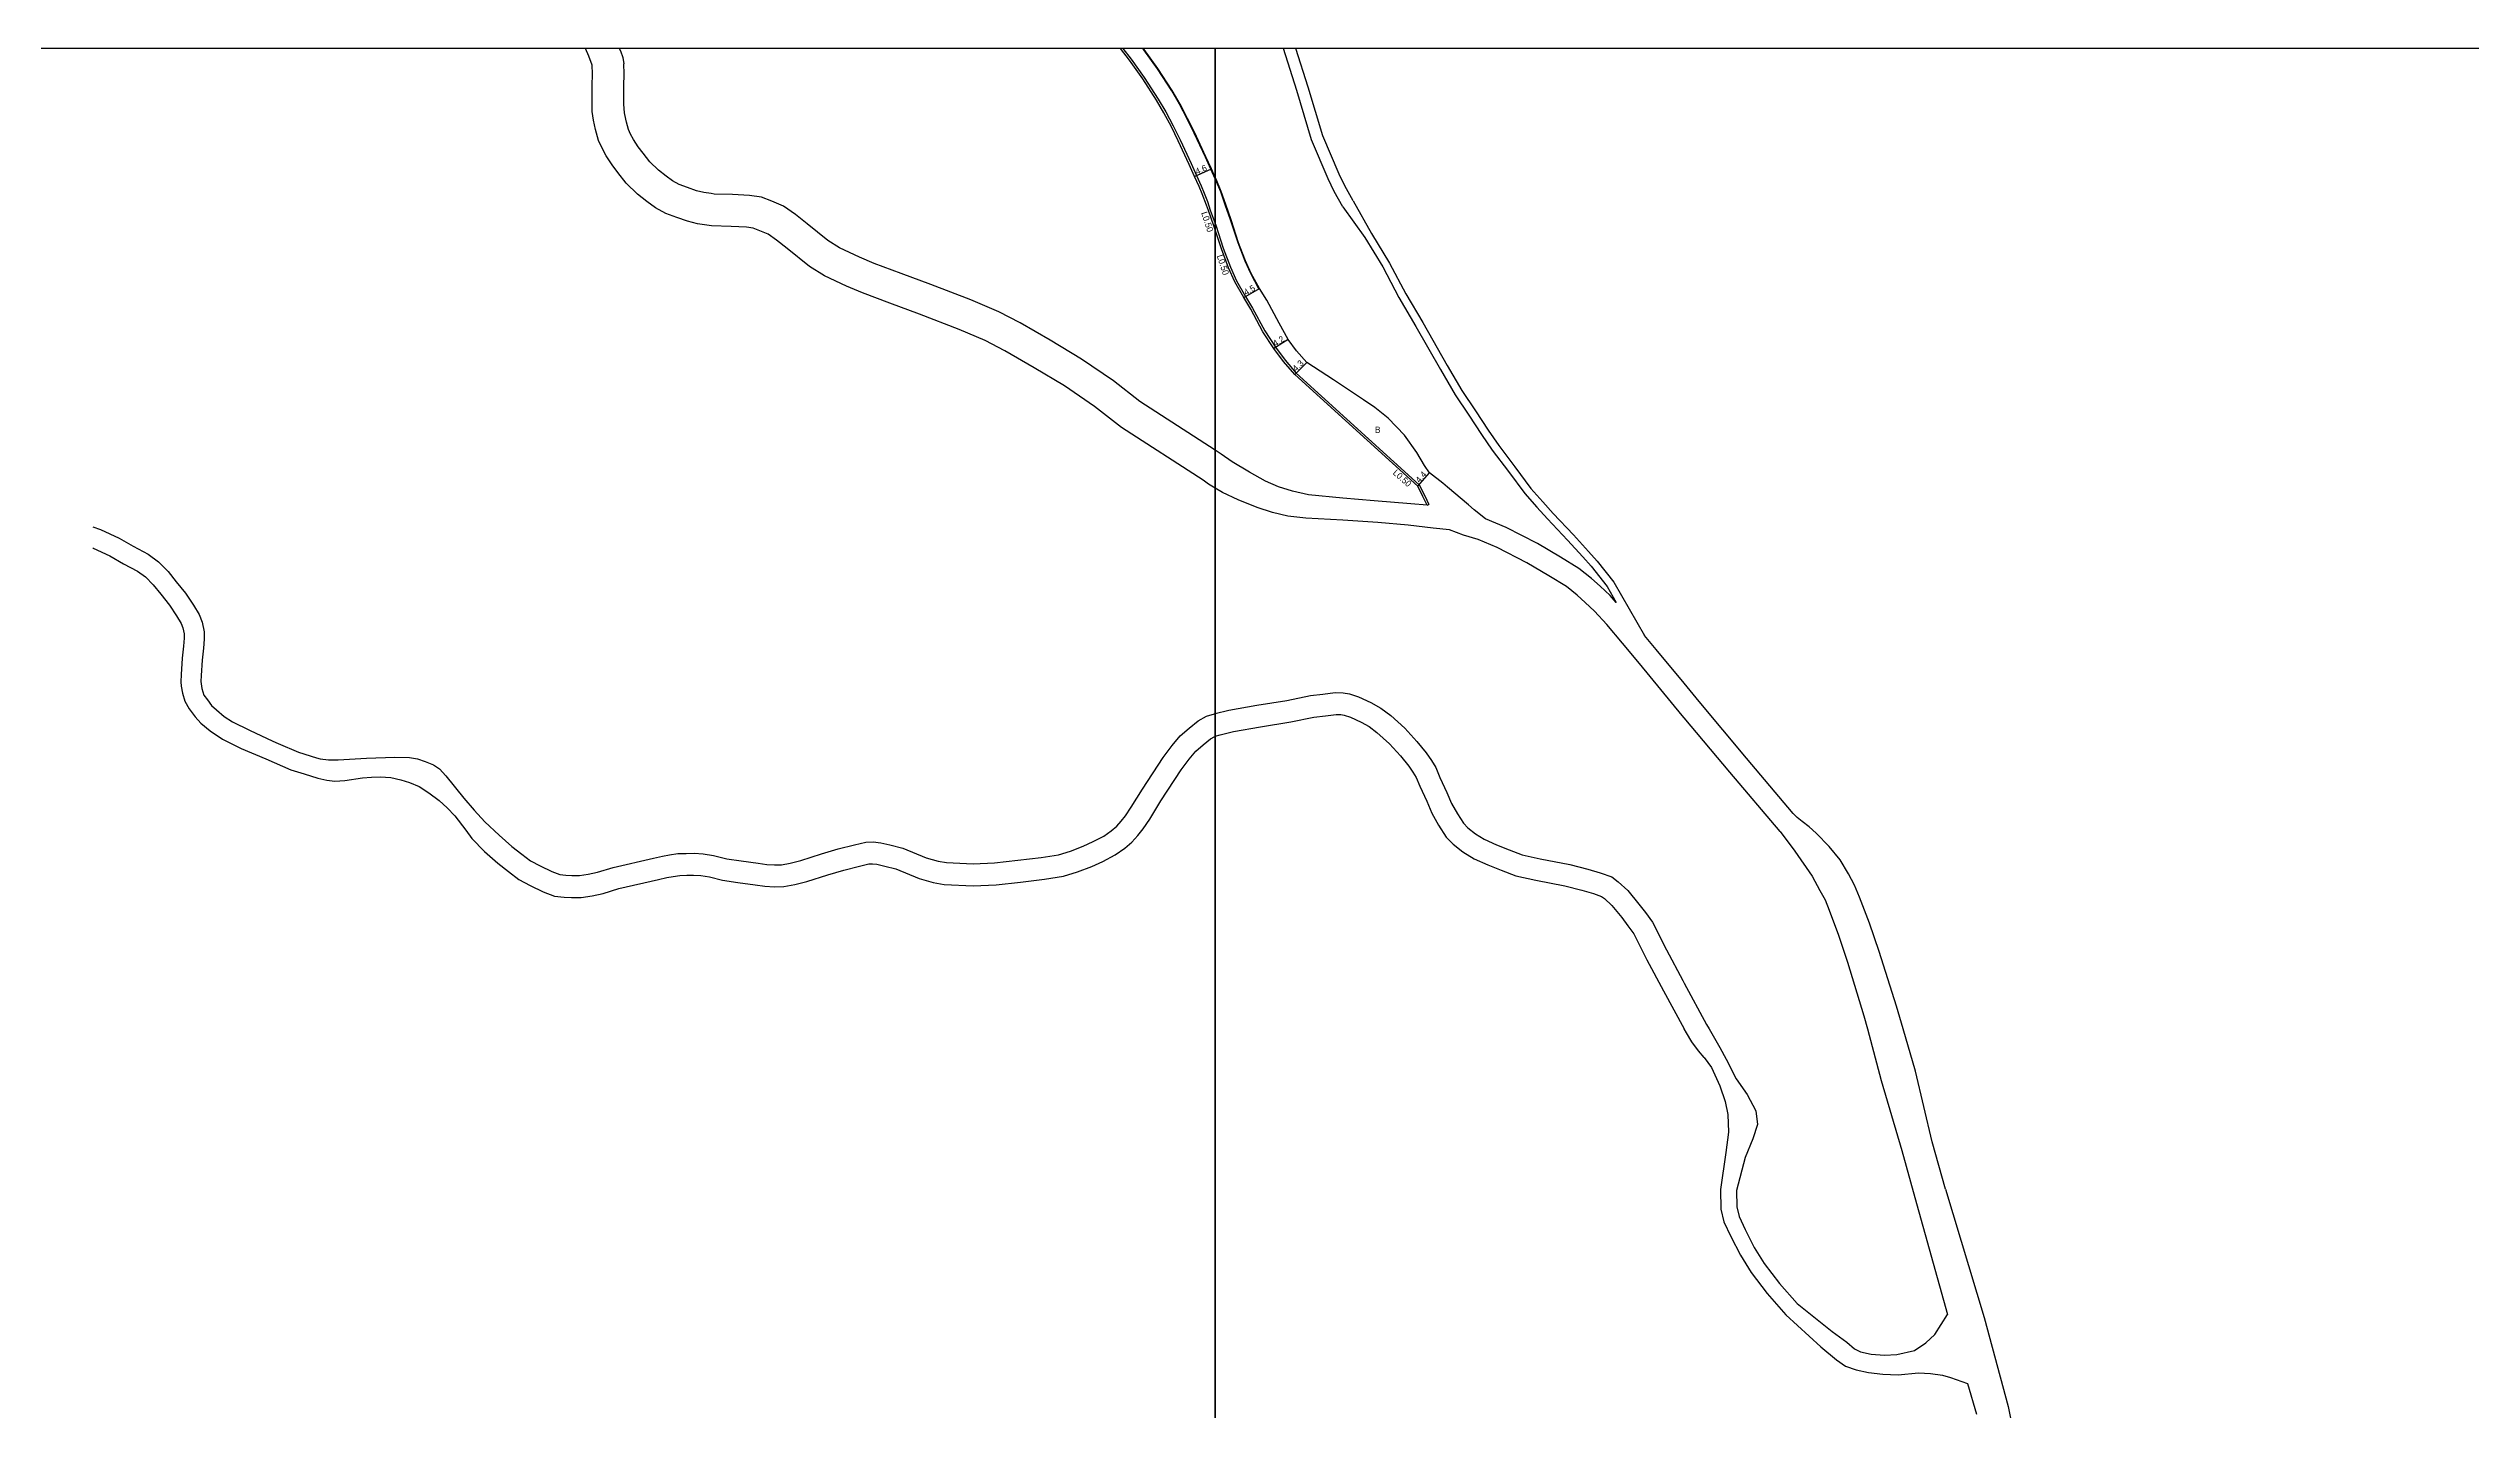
# Model space of a CAD drawing. Header units: metres. Extents: x -28000 to -24000, y -105000 to -102000.
# Drawn here: x -27493 to -26884, y -102342 to -102000 of the extents above; entities that cross this region are included whole.
import ezdxf

# ---------------------------------------------------------------- set-up
doc = ezdxf.new("R2010")
doc.units = ezdxf.units.M
doc.header["$LTSCALE"] = 2.5
for name, color, linetype in [('側溝・桝', 7, 'Continuous'), ('図郭', 7, 'Continuous'), ('幅員', 7, 'Continuous'), ('歩道・分離帯・安全施設', 7, 'Continuous'), ('舗装', 7, 'Continuous'), ('道路', 7, 'Continuous')]:
    doc.layers.add(name, color=color, linetype=linetype)
doc.styles.get("Standard").update_dxf_attribs({"font": ''})
doc.styles.get('Standard').set_extended_font_data('@MS PGothic')

msp = doc.modelspace()

# ---------------------------------------------------------------- linework, layer by layer
at = {"layer": '側溝・桝'}
for points in [[(-27223.18, -102000), (-27221.11, -102002.68), (-27217.81, -102007.34), (-27214.29, -102012.73), (-27212.43, -102015.95), (-27210.57, -102019.49), (-27208.82, -102023.01), (-27206.05, -102028.95), (-27204.71, -102031.95), (-27203.55, -102034.54), (-27202.76, -102036.38), (-27201.95, -102038.48), (-27201.22, -102040.62), (-27200, -102044.02)], [(-27200, -102044.02), (-27199.86, -102044.41), (-27197.97, -102050.21), (-27196.15, -102055), (-27194.6, -102058.42), (-27192.34, -102062.34), (-27190.62, -102065.31), (-27187.55, -102070.99), (-27184.82, -102075.12), (-27182.43, -102078.36), (-27179.66, -102081.6), (-27148.69, -102109.72), (-27147.34, -102112.44), (-27146.29, -102114.62)], [(-27146.74, -102114.84), (-27146.29, -102114.62)]]:
    msp.add_lwpolyline(points, dxfattribs=at)
at = {"layer": '図郭'}
for points in [[(-28000, -102600), (-27200, -102600), (-27200, -102000), (-28000, -102000)], [(-27200, -102600), (-26400, -102600), (-26400, -102000), (-27200, -102000)]]:
    msp.add_lwpolyline(points, close=True, dxfattribs=at)
at = {"layer": '幅員'}
for points in [[(-27205.16, -102032.16), (-27200.96, -102030.28)], [(-27192.77, -102062.59), (-27188.87, -102060.34)], [(-27181.69, -102073.14), (-27185.23, -102075.4)], [(-27176.94, -102078.94), (-27180.02, -102081.95)], [(-27149.09, -102110.02), (-27146.17, -102106.73)]]:
    msp.add_lwpolyline(points, dxfattribs=at)
at = {"layer": '歩道・分離帯・安全施設'}
for points in [[(-27200, -102032.8), (-27201.1, -102030.34), (-27202.46, -102027.3), (-27205.27, -102021.3), (-27207.06, -102017.69), (-27208.97, -102014.04), (-27210.93, -102010.66), (-27214.54, -102005.12), (-27217.93, -102000.33), (-27218.17, -102000)], [(-27189, -102060.41), (-27191.08, -102056.61), (-27192.5, -102053.48), (-27194.24, -102048.89), (-27196.12, -102043.13), (-27197.49, -102039.31), (-27198.6, -102036.05), (-27199.93, -102032.96), (-27200, -102032.8)]]:
    msp.add_lwpolyline(points, dxfattribs=at)
at = {"layer": '道路'}
for points in [[(-27356.61, -102004.22), (-27357.45, -102001.92), (-27358.26, -102000)], [(-27200, -102110.54), (-27201.66, -102109.54), (-27202.99, -102108.58), (-27223.53, -102095.29), (-27230.32, -102090.02), (-27237.89, -102084.83), (-27245.54, -102080.26), (-27252.89, -102076.01), (-27257.81, -102073.44), (-27264.39, -102070.62), (-27274.33, -102066.81), (-27281.77, -102064.06), (-27288.66, -102061.47), (-27292.67, -102059.76), (-27298.22, -102057.18), (-27301.97, -102054.86), (-27307.58, -102050.32), (-27310.23, -102048.16), (-27312.34, -102046.73), (-27314.45, -102045.84), (-27316.1, -102045.19), (-27317.83, -102044.93), (-27321.68, -102044.74), (-27326.63, -102044.6), (-27327.81, -102044.43), (-27330.16, -102044.09), (-27332.67, -102043.43), (-27335.33, -102042.54), (-27338.09, -102041.5), (-27340.66, -102040.09), (-27342.87, -102038.51), (-27345.18, -102036.65), (-27348.04, -102033.89), (-27350.18, -102031.2), (-27351.58, -102029.29), (-27353.08, -102027), (-27354.12, -102025.1), (-27354.98, -102023.14), (-27355.79, -102020.41), (-27356.26, -102018.01), (-27356.63, -102015.84), (-27356.61, -102009.39), (-27356.52, -102006.39), (-27356.61, -102004.22)], [(-27349.8, -102000), (-27349.48, -102000.62), (-27348.89, -102002.29), (-27348.62, -102003.9)], [(-27200, -102100.98), (-27218.9, -102088.76), (-27225.6, -102083.56), (-27233.57, -102078.09), (-27241.49, -102073.37), (-27249.03, -102069), (-27254.38, -102066.21), (-27261.38, -102063.21), (-27271.51, -102059.33), (-27278.97, -102056.56), (-27285.69, -102054.04), (-27289.42, -102052.45), (-27294.42, -102050.13), (-27297.33, -102048.32), (-27302.54, -102044.1), (-27305.45, -102041.74), (-27308.5, -102039.66), (-27311.44, -102038.43), (-27314.02, -102037.41), (-27317.03, -102036.96), (-27321.36, -102036.74), (-27325.94, -102036.62), (-27326.66, -102036.51), (-27328.57, -102036.24), (-27330.38, -102035.76), (-27332.65, -102035), (-27334.74, -102034.22), (-27336.39, -102033.31), (-27338.03, -102032.13), (-27339.89, -102030.64), (-27342.11, -102028.5), (-27343.82, -102026.35), (-27345, -102024.73), (-27346.21, -102022.88), (-27346.94, -102021.55), (-27347.46, -102020.38), (-27348.01, -102018.5), (-27348.39, -102016.57), (-27348.46, -102016.18), (-27348.62, -102014.01), (-27348.61, -102009.52), (-27348.52, -102006.35), (-27348.62, -102003.9)], [(-27200, -102045.59), (-27200.33, -102044.57), (-27201.69, -102040.78), (-27202.16, -102039.39), (-27203.23, -102036.54), (-27204.01, -102034.74), (-27205.16, -102032.16), (-27206.5, -102029.15), (-27209.27, -102023.23), (-27211.02, -102019.72), (-27212.87, -102016.19), (-27214.72, -102012.99), (-27218.22, -102007.62), (-27221.51, -102002.98), (-27223.81, -102000)], [(-27200, -102032.43), (-27200.96, -102030.28), (-27202.32, -102027.24), (-27205.13, -102021.23), (-27206.92, -102017.62), (-27208.84, -102013.97), (-27210.8, -102010.59), (-27214.42, -102005.03), (-27217.81, -102000.24), (-27217.98, -102000)], [(-27167.9, -102039.8), (-27170.07, -102035.96), (-27171.6, -102032.8), (-27175.76, -102022.95), (-27179.51, -102010.58), (-27182.85, -102000)], [(-27165.29, -102038.33), (-27167.41, -102034.57), (-27168.87, -102031.57), (-27172.93, -102021.93), (-27176.65, -102009.7), (-27179.71, -102000)], [(-27141.62, -102110.3), (-27142.78, -102109.32), (-27146.17, -102106.73), (-27147.36, -102104.83), (-27149.33, -102101.62), (-27152.42, -102097.23), (-27156.5, -102092.95), (-27159.89, -102090.25), (-27162.75, -102088.37), (-27170.28, -102083.32), (-27176.94, -102078.94), (-27179.56, -102076.01), (-27181.69, -102073.14), (-27183.94, -102069.05), (-27187.04, -102063.31), (-27188.87, -102060.34), (-27190.95, -102056.55), (-27192.36, -102053.42), (-27194.1, -102048.84), (-27195.98, -102043.08), (-27197.35, -102039.26), (-27198.46, -102035.99), (-27199.79, -102032.9), (-27200, -102032.43)], [(-27167.9, -102039.8), (-27162.39, -102047.55), (-27157.89, -102054.94), (-27153.8, -102062.65), (-27149.54, -102069.88), (-27143.4, -102080.7), (-27139.66, -102087.08), (-27136.21, -102092.21), (-27133.03, -102097.06), (-27130.34, -102100.98), (-27126.24, -102106.39), (-27122.18, -102111.89), (-27119.17, -102115.32), (-27116.47, -102118.27), (-27111.4, -102123.61), (-27107.62, -102127.81), (-27105.49, -102130.2), (-27101.45, -102135.3), (-27099.17, -102139.27)], [(-27165.29, -102038.33), (-27160.67, -102046.53), (-27156.15, -102053.95), (-27152.05, -102061.67), (-27147.81, -102068.88), (-27141.66, -102079.7), (-27137.97, -102086.02), (-27134.54, -102091.11), (-27131.37, -102095.95), (-27128.72, -102099.81), (-27124.64, -102105.2), (-27120.62, -102110.63), (-27117.68, -102113.99), (-27115.01, -102116.91), (-27109.94, -102122.25), (-27106.13, -102126.48), (-27103.96, -102128.91), (-27099.79, -102134.17), (-27092.08, -102147.61)], [(-27146.74, -102114.84), (-27147.79, -102112.66), (-27149.09, -102110.02), (-27180.02, -102081.95), (-27182.82, -102078.67), (-27185.23, -102075.4), (-27187.98, -102071.25), (-27191.06, -102065.55), (-27192.77, -102062.59), (-27195.04, -102058.65), (-27196.61, -102055.19), (-27198.44, -102050.38), (-27200, -102045.59)], [(-27146.74, -102114.84), (-27150.85, -102114.52), (-27160.01, -102113.75), (-27167.9, -102113.05), (-27176.51, -102112.23), (-27180.56, -102111.35), (-27184.05, -102110.2), (-27187.37, -102108.83), (-27191.4, -102106.56), (-27195.72, -102103.96), (-27198.47, -102101.98), (-27200, -102100.98)], [(-27082.13, -102168.26), (-27082.6, -102167.71), (-27093.38, -102154.61), (-27097.65, -102149.53), (-27101.53, -102144.85), (-27104.64, -102141.44), (-27106.97, -102139.29), (-27109, -102137.46), (-27111.73, -102135.3), (-27116.1, -102132.58), (-27121.65, -102129.29), (-27129.15, -102125.44), (-27133.93, -102123.42), (-27137.61, -102122.36), (-27141.06, -102121.06), (-27145.22, -102120.62), (-27151.5, -102119.84), (-27159.12, -102119.21), (-27167.92, -102118.64), (-27177.22, -102118.06), (-27181.7, -102117.62), (-27185.62, -102116.71), (-27189.46, -102115.41), (-27194.24, -102113.47), (-27198.19, -102111.64), (-27200, -102110.54)], [(-27136.33, -102114.73), (-27141.62, -102110.3)], [(-27099.17, -102139.27), (-27100.74, -102137.55), (-27103.27, -102135.22), (-27105.45, -102133.25), (-27108.56, -102130.79), (-27113.24, -102127.88), (-27118.99, -102124.48), (-27126.82, -102120.45), (-27132.09, -102118.23), (-27134.9, -102116.03), (-27136.33, -102114.73)], [(-27482.11, -102120.31), (-27480.17, -102120.94), (-27475.48, -102123.16), (-27471.99, -102125.17), (-27468.2, -102127.15), (-27465.62, -102129.05), (-27463.21, -102131.5), (-27461.13, -102134.07), (-27458.83, -102136.99), (-27456.83, -102139.93), (-27455.4, -102142.32), (-27454.63, -102144.24), (-27454.13, -102146.66), (-27454.14, -102148.51), (-27454.33, -102150.74), (-27454.63, -102153.76), (-27454.92, -102157.67), (-27454.96, -102159.18), (-27454.92, -102159.74), (-27454.7, -102160.92), (-27454.18, -102162.61), (-27453.32, -102163.78), (-27452.25, -102165.16), (-27451.05, -102166.32), (-27449.07, -102167.98), (-27447.01, -102169.3), (-27442.76, -102171.43), (-27436.88, -102174.19), (-27435.55, -102174.72), (-27430.44, -102176.91), (-27425.92, -102178.34), (-27424.96, -102178.57), (-27422.9, -102178.86), (-27420.44, -102178.87), (-27413.34, -102178.44), (-27406.2, -102178.18), (-27402.53, -102178.27), (-27400.47, -102178.63), (-27398.58, -102179.28), (-27396.45, -102180.1), (-27395, -102181.11), (-27393.35, -102182.85), (-27388.82, -102188.49)], [(-27482.11, -102125.58), (-27482.03, -102125.61), (-27477.81, -102127.6), (-27474.4, -102129.57), (-27470.86, -102131.42), (-27468.91, -102132.85), (-27466.96, -102134.84), (-27465.05, -102137.2), (-27462.88, -102139.95), (-27461.06, -102142.63), (-27459.91, -102144.55), (-27459.46, -102145.69), (-27459.15, -102147.16), (-27459.16, -102148.29), (-27459.33, -102150.28), (-27459.62, -102153.26), (-27459.93, -102157.43), (-27459.97, -102159.27), (-27459.91, -102160.37), (-27459.57, -102162.13), (-27458.97, -102164.08), (-27457.89, -102166.03), (-27457.67, -102166.36), (-27456.36, -102168.08), (-27454.94, -102169.62), (-27452.6, -102171.56), (-27449.53, -102173.62), (-27444.86, -102175.98), (-27438.59, -102178.61), (-27432.33, -102181.37), (-27428.96, -102182.4), (-27425.54, -102183.49), (-27423.26, -102184.01), (-27421.27, -102184.25), (-27418.81, -102184.02), (-27414.31, -102183.41), (-27412.08, -102183.18), (-27409.86, -102183.13), (-27407.23, -102183.31), (-27404.73, -102183.89), (-27402.5, -102184.58), (-27400.11, -102185.55), (-27397.66, -102187.15), (-27395.04, -102189.1), (-27393.05, -102190.93), (-27391.12, -102192.93), (-27388.39, -102196.53), (-27386.85, -102198.65), (-27383.69, -102201.89), (-27380.28, -102204.84), (-27377.65, -102206.94), (-27375.07, -102208.92), (-27372.18, -102210.44), (-27368.91, -102212.03), (-27366.04, -102213.1), (-27363.63, -102213.37), (-27361.78, -102213.45), (-27359.37, -102213.45), (-27356.62, -102213.03), (-27353.84, -102212.44), (-27349.92, -102211.24), (-27339.91, -102208.96), (-27337.8, -102208.44), (-27336.25, -102208.19), (-27334.56, -102207.91), (-27332.83, -102207.87), (-27331.11, -102207.82), (-27329.32, -102207.96), (-27327.14, -102208.3), (-27323.85, -102209.1), (-27319.97, -102209.73), (-27315.62, -102210.32), (-27313.19, -102210.64), (-27310.81, -102210.78), (-27308.44, -102210.71), (-27305.69, -102210.21), (-27302.61, -102209.45), (-27297.36, -102207.77), (-27293.3, -102206.57), (-27289.39, -102205.59), (-27287.04, -102205.04), (-27286.14, -102204.98), (-27285.01, -102205.12), (-27283.04, -102205.56), (-27280.25, -102206.3), (-27274.44, -102208.69), (-27270.88, -102209.72), (-27268.12, -102210.18), (-27260.82, -102210.51), (-27255.05, -102210.25), (-27248.97, -102209.58), (-27242.94, -102208.89), (-27238.1, -102208.08), (-27234.61, -102207.01), (-27231.03, -102205.64), (-27228.23, -102204.38), (-27225.11, -102202.76), (-27222.75, -102201.05), (-27220.94, -102199.55), (-27219.42, -102197.88), (-27218.06, -102196.18), (-27216.45, -102193.74), (-27213.63, -102189.17), (-27208.55, -102181.4), (-27206.52, -102178.65), (-27204.85, -102176.66), (-27203.03, -102175.09), (-27201.15, -102173.59), (-27200.06, -102172.96), (-27200, -102172.94)], [(-27082.13, -102159.62), (-27089.15, -102151.1), (-27092.08, -102147.61)], [(-27200, -102167.24), (-27196.56, -102166.38), (-27189.54, -102165.14), (-27182, -102163.9), (-27176.07, -102162.72), (-27172.93, -102162.33), (-27169.85, -102161.93), (-27167.85, -102162), (-27166.2, -102162.29), (-27163.98, -102163.03), (-27160.85, -102164.47), (-27158.34, -102165.84), (-27155.83, -102167.73), (-27152.31, -102170.93), (-27149.29, -102174.25), (-27146.96, -102177.1), (-27145.65, -102178.99), (-27144.57, -102180.82), (-27143.5, -102183.27), (-27141.8, -102187.04), (-27140.6, -102189.84), (-27139.13, -102192.41), (-27137.6, -102194.81), (-27136.46, -102195.95), (-27134.58, -102197.5), (-27132.36, -102198.81), (-27129.28, -102200.19), (-27126.09, -102201.51), (-27122.84, -102202.71), (-27118.28, -102203.75), (-27110.87, -102205.14), (-27106.31, -102206.35), (-27103.23, -102207.27), (-27100.33, -102208.3), (-27098.68, -102209.5), (-27096.29, -102211.74), (-27093.5, -102215.11), (-27091.85, -102217.28), (-27090.09, -102219.68), (-27086.57, -102226.59), (-27082.49, -102234.35), (-27082.13, -102235.01)], [(-27027.09, -102246.52), (-27028.76, -102240.83), (-27033.08, -102227.02), (-27035.55, -102219.94), (-27038.03, -102213.4), (-27039.3, -102210.39), (-27040.84, -102207.48), (-27042.89, -102204.03), (-27045.66, -102200.64), (-27048.96, -102197.28), (-27050.73, -102195.71), (-27052.46, -102194.33), (-27053.75, -102193.32), (-27054.71, -102192.39), (-27066.46, -102178.42), (-27078.37, -102164.19), (-27082.13, -102159.62)], [(-27388.82, -102188.49), (-27386.26, -102191.52), (-27383.59, -102194.43), (-27380.01, -102197.81), (-27376.76, -102200.61), (-27374.26, -102202.61), (-27372.1, -102204.27), (-27369.7, -102205.53), (-27366.74, -102206.96), (-27364.75, -102207.71), (-27363.21, -102207.89), (-27361.67, -102207.95), (-27359.79, -102207.95), (-27357.62, -102207.61), (-27355.22, -102207.11), (-27351.34, -102205.92), (-27341.18, -102203.6), (-27338.9, -102203.04), (-27337.13, -102202.76), (-27335.08, -102202.42), (-27332.96, -102202.37), (-27330.97, -102202.32), (-27328.69, -102202.49), (-27326.06, -102202.9), (-27322.76, -102203.71), (-27319.17, -102204.29), (-27314.89, -102204.87), (-27312.67, -102205.16), (-27310.73, -102205.28), (-27309.02, -102205.22), (-27306.85, -102204.83), (-27304.11, -102204.15), (-27298.97, -102202.51), (-27294.75, -102201.27), (-27290.69, -102200.25), (-27287.84, -102199.57), (-27285.96, -102199.46), (-27284.08, -102199.7), (-27281.74, -102200.21), (-27278.49, -102201.08), (-27272.62, -102203.49), (-27269.66, -102204.35), (-27267.55, -102204.7), (-27260.82, -102205), (-27255.47, -102204.76), (-27249.58, -102204.12), (-27243.71, -102203.45), (-27239.37, -102202.71), (-27236.4, -102201.81), (-27233.15, -102200.56), (-27230.63, -102199.43), (-27228.01, -102198.07), (-27226.12, -102196.7), (-27224.75, -102195.56), (-27223.6, -102194.31), (-27222.52, -102192.95), (-27221.09, -102190.78), (-27218.28, -102186.23), (-27213.07, -102178.26), (-27210.84, -102175.24), (-27208.78, -102172.79), (-27206.55, -102170.86), (-27204.26, -102169.04), (-27202.21, -102167.84), (-27200.15, -102167.28), (-27200, -102167.24)], [(-27200, -102172.94), (-27198.75, -102172.6), (-27195.4, -102171.76), (-27188.61, -102170.56), (-27181.02, -102169.31), (-27175.19, -102168.15), (-27172.24, -102167.78), (-27169.59, -102167.45), (-27168.42, -102167.48), (-27167.56, -102167.63), (-27166, -102168.15), (-27163.31, -102169.38), (-27161.33, -102170.47), (-27159.35, -102171.97), (-27156.2, -102174.83), (-27153.46, -102177.84), (-27151.36, -102180.42), (-27150.29, -102181.96), (-27149.48, -102183.33), (-27148.52, -102185.51), (-27146.83, -102189.25), (-27145.54, -102192.29), (-27143.83, -102195.26), (-27141.91, -102198.27), (-27140.16, -102200.03), (-27137.75, -102202.01), (-27134.89, -102203.71), (-27131.46, -102205.24), (-27128.1, -102206.63), (-27124.42, -102208), (-27119.4, -102209.14), (-27112.08, -102210.51), (-27107.8, -102211.64), (-27104.94, -102212.5), (-27102.92, -102213.22), (-27102.18, -102213.75), (-27100.3, -102215.51), (-27097.81, -102218.52), (-27096.26, -102220.57), (-27094.79, -102222.57), (-27091.46, -102229.12), (-27087.34, -102236.95), (-27082.14, -102246.52)], [(-27057.99, -102196.91), (-27070.64, -102181.99), (-27082.13, -102168.26)], [(-27057.99, -102196.91), (-27054.34, -102201.8), (-27049.96, -102208.14), (-27047.99, -102211.68), (-27046.7, -102214.06), (-27045.66, -102216.65), (-27043.33, -102222.93), (-27041.06, -102229.72), (-27036.94, -102243.25), (-27036.06, -102246.52)], [(-27082.13, -102235.01), (-27076.47, -102245.43), (-27075.84, -102246.52)], [(-27077.13, -102253.67), (-27078.54, -102252.02), (-27080.23, -102249.75), (-27081.55, -102247.53), (-27082.14, -102246.52)], [(-27075.84, -102246.52), (-27073.15, -102251.18)], [(-27036.06, -102246.52), (-27032.59, -102259.51), (-27027.44, -102277.09), (-27024.16, -102288.91)], [(-27016.45, -102286.77), (-27019.75, -102274.9), (-27023.97, -102257.13), (-27027.09, -102246.52)], [(-27077.13, -102253.67), (-27075.26, -102256.25), (-27073.14, -102260.85), (-27071.85, -102264.76), (-27071.17, -102268.06), (-27070.98, -102272.45), (-27071.61, -102277.59), (-27073, -102286.92), (-27072.88, -102291.79), (-27072.13, -102295.01), (-27070.35, -102298.72), (-27067.97, -102303.39), (-27065.3, -102307.72), (-27061.27, -102313.01), (-27056.55, -102318.38), (-27047.78, -102326.42), (-27043.81, -102329.73), (-27041.55, -102331.31), (-27038.88, -102332.21), (-27035.79, -102332.9), (-27032.16, -102333.32), (-27028.32, -102333.47), (-27023.24, -102333), (-27020.22, -102333.14), (-27017.14, -102333.56), (-27015.15, -102334.18), (-27010.89, -102335.64)], [(-27073.15, -102251.18), (-27071.56, -102254.15), (-27069.06, -102259.02), (-27066.28, -102263.03), (-27064.11, -102267.08), (-27063.65, -102270.52), (-27064.86, -102274.18), (-27066.76, -102278.8), (-27068.99, -102287.16), (-27068.89, -102291.28), (-27068.33, -102293.68), (-27066.77, -102296.95), (-27064.48, -102301.43), (-27062, -102305.46), (-27058.17, -102310.48), (-27053.68, -102315.57), (-27044.92, -102322.58), (-27041.21, -102325.23), (-27039.32, -102326.95), (-27037.78, -102327.69), (-27035.1, -102328.27), (-27031.78, -102328.57), (-27028.64, -102328.4), (-27024.23, -102327.38), (-27021.37, -102325.45), (-27019.08, -102323.34), (-27015.96, -102318.28)], [(-27024.16, -102288.91), (-27015.96, -102318.28)], [(-27016.45, -102286.77), (-27006.75, -102319.04), (-27000.66, -102341.45), (-26999.22, -102348.65)], [(-27010.89, -102335.64), (-27008.62, -102343.35)]]:
    msp.add_lwpolyline(points, dxfattribs=at)

# ---------------------------------------------------------------- texts
at = {"layer": '側溝・桝'}
for rotation, p in [(288.05233, (-27203.54, -102041.34)), (288.05233, (-27199.62, -102052.15)), (318.18585, (-27155.48, -102106.89))]:
    msp.add_text('L0.50', height=1.6, rotation=rotation, dxfattribs=at).set_placement(p)
at = {"layer": '幅員'}
for s, rotation, p in [('4.6', 24.07423, (-27204.56, -102031.78)), ('4.5', 29.97895, (-27192.26, -102062.18)), ('4.2', 32.64937, (-27184.86, -102075.05)), ('4.3', 44.38411, (-27179.67, -102081.35)), ('4.4', 48.35807, (-27148.64, -102109.36))]:
    msp.add_text(s, height=1.6, rotation=rotation, dxfattribs=at).set_placement(p)
at = {"layer": '舗装'}
msp.add_text('B', height=1.6, dxfattribs=at).set_placement((-27159.83, -102096.67))

doc.saveas('drawing.dxf')
